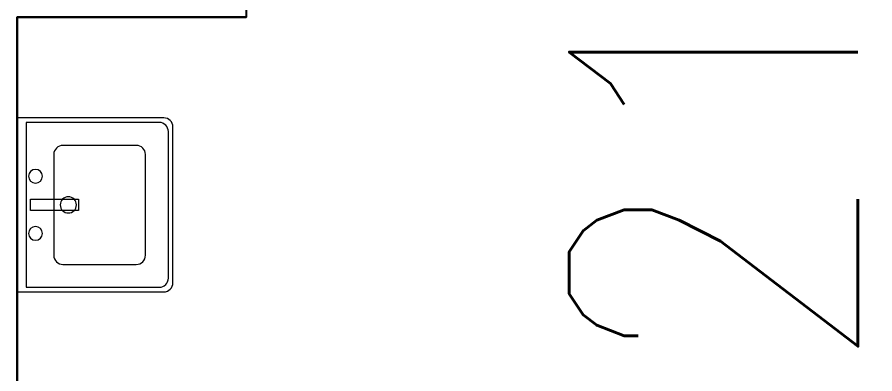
# Model space of a CAD drawing. Header units: inches. Extents: x -234 to 3525, y 0 to 2715.
# Drawn here: x 527 to 620.6, y 1225 to 1264 of the extents above; entities that cross this region are included whole.
import ezdxf
from ezdxf.enums import TextEntityAlignment as Align

# ---------------------------------------------------------------- set-up
doc = ezdxf.new("R2010")
doc.units = ezdxf.units.IN
doc.header["$LTSCALE"] = 10
doc.header["$MEASUREMENT"] = 0
for name, color, linetype in [('A-IDEN-VNUM', 4, 'CONTINUOUS'), ('A-WALL', 5, 'CONTINUOUS'), ('AREA-ASSIGN', 7, 'CONTINUOUS')]:
    doc.layers.add(name, color=color, linetype=linetype)
doc.layers.add('P-SANR-FIXT', color=2, linetype='CONTINUOUS', lineweight=13)
doc.styles.add('ROOMVNUMBER', font='simplex.shx', dxfattribs={"width": 0.85})

msp = doc.modelspace()

# ---------------------------------------------------------------- linework, layer by layer
at = {"layer": 'A-WALL'}
for p, q in [((527, 1264), (552, 1264)), ((527, 1162), (527, 1264))]:
    msp.add_line(p, q, dxfattribs=at)
at = {"layer": 'AREA-ASSIGN'}
msp.add_lwpolyline([(658, 1158), (640, 1158), (640, 1082), (648, 1082), (684, 1082), (709.75, 1082), (684, 1082), (709.75, 1082), (709.75, 1206), (662.5, 1206), (662.5, 1210), (709.75, 1210), (709.75, 1326), (590, 1326), (552, 1326), (552, 1264), (527, 1264), (527, 1162), (658, 1162)], close=True, dxfattribs=at)
at = {"layer": 'P-SANR-FIXT'}
for p, q in [((543, 1253), (527, 1253)), ((543, 1253), (527, 1253)), ((542.5, 1252.5), (528, 1252.5)), ((528, 1252.5), (528, 1234.5)), ((542.5, 1252.5), (528, 1252.5)), ((528, 1252.5), (528, 1234.5)), ((543.5, 1235.5), (543.5, 1251.5)), ((543.5, 1235.5), (543.5, 1251.5)), ((544, 1235), (544, 1252)), ((544, 1235), (544, 1252)), ((540, 1250), (532, 1250)), ((540, 1250), (532, 1250)), ((531, 1249), (531, 1238)), ((531, 1249), (531, 1238)), ((541, 1238), (541, 1249)), ((541, 1238), (541, 1249)), ((528.457, 1242.881), (528.457, 1244.125)), ((528.457, 1244.125), (533.679, 1244.125)), ((528.457, 1242.881), (528.457, 1244.125)), ((528.457, 1244.125), (533.679, 1244.125)), ((533.679, 1244.125), (533.679, 1242.881)), ((533.679, 1244.125), (533.679, 1242.881)), ((533.679, 1242.881), (528.457, 1242.881)), ((533.679, 1242.881), (528.457, 1242.881)), ((532, 1237), (540, 1237)), ((532, 1237), (540, 1237)), ((527, 1234), (543, 1234)), ((527, 1234), (543, 1234)), ((528, 1234.5), (542.5, 1234.5)), ((528, 1234.5), (542.5, 1234.5))]:
    msp.add_line(p, q, dxfattribs=at)
for centre, radius, start, end in [((542.5, 1251.5), 1, 0, 90), ((542.5, 1251.5), 1, 0, 90), ((543, 1252), 1, 0, 90), ((543, 1252), 1, 0, 90), ((532, 1249), 1, 90, 180), ((532, 1249), 1, 90, 180), ((540, 1249), 1, 0, 90), ((540, 1249), 1, 0, 90), ((529, 1246.625), 0.75, 90, 270), ((529, 1246.625), 0.75, 90, 270), ((529, 1246.625), 0.75, 270, 90), ((529, 1246.625), 0.75, 270, 90), ((532.583, 1243.5), 0.887, 90, 270), ((532.583, 1243.5), 0.887, 90, 270), ((532.583, 1243.5), 0.887, 270, 90), ((532.583, 1243.5), 0.887, 270, 90), ((529, 1240.381), 0.75, 90, 270), ((529, 1240.381), 0.75, 90, 270), ((529, 1240.381), 0.75, 270, 90), ((529, 1240.381), 0.75, 270, 90), ((532, 1238), 1, 180, 270), ((532, 1238), 1, 180, 270), ((540, 1238), 1, 270, 0), ((540, 1238), 1, 270, 0), ((542.5, 1235.5), 1, 270, 0), ((542.5, 1235.5), 1, 270, 0), ((543, 1235), 1, 270, 0), ((543, 1235), 1, 270, 0)]:
    msp.add_arc(centre, radius, start, end, dxfattribs=at)

# ---------------------------------------------------------------- texts
at = {"layer": 'A-IDEN-VNUM', "style": 'ROOMVNUMBER', "width": 0.85}
msp.add_text('213', height=31.5, rotation=90, dxfattribs=at).set_placement((603.005, 1259.039), align=Align.MIDDLE_CENTER)

doc.saveas('drawing.dxf')
